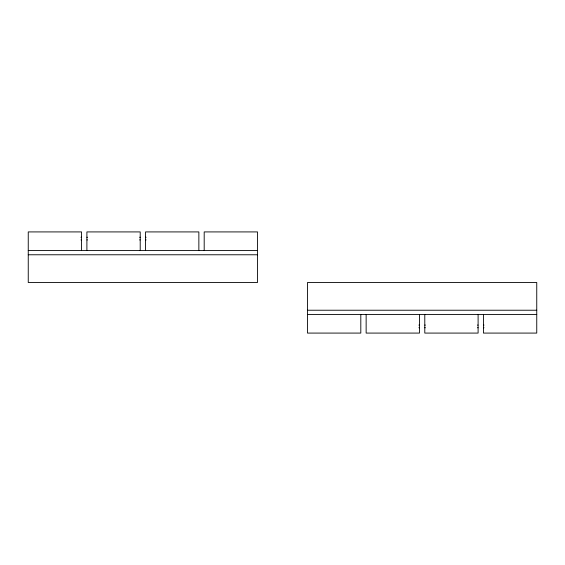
<?xml version="1.0" encoding="UTF-8"?>
<svg xmlns="http://www.w3.org/2000/svg" width="565" height="565" viewBox="0 0 565 565"><rect width="100%" height="100%" fill="white"/><g stroke="black" fill="none" stroke-linecap="round" stroke-linejoin="round"><path stroke-width="0.85" d="M80.972 237.251L81.565 237.251M86.897 237.251L87.497 237.251M139.619 237.251L140.212 237.251M145.544 237.251L146.144 237.251M80.972 239.913L81.515 239.913M86.954 239.913L87.497 239.913M139.619 239.913L140.162 239.913M145.601 239.913L146.144 239.913M28.25 250.578L257.506 250.578M28.25 254.773L257.506 254.773M307.494 310.227L536.75 310.227M307.494 314.423L536.75 314.423M418.856 325.087L419.4 325.087M424.838 325.087L425.381 325.087M477.503 325.087L478.047 325.087M483.485 325.087L484.028 325.087M418.856 327.749L419.456 327.749M424.788 327.749L425.381 327.749M477.503 327.749L478.103 327.749M483.435 327.749L484.028 327.749M483.435 314.423L483.435 333.082L536.75 333.082L536.75 282.5L307.494 282.5L307.494 333.082L360.809 333.082L360.809 314.423M478.103 314.423L478.103 333.082L424.788 333.082L424.788 314.423M419.456 314.423L419.456 333.082L366.141 333.082L366.141 314.423M204.191 250.578L204.191 231.918L257.506 231.918L257.506 282.5L28.25 282.5L28.25 231.918L81.565 231.918L81.565 250.578M198.859 250.578L198.859 231.918L145.544 231.918L145.544 250.578M140.212 250.578L140.212 231.918L86.897 231.918L86.897 250.578"/></g></svg>
